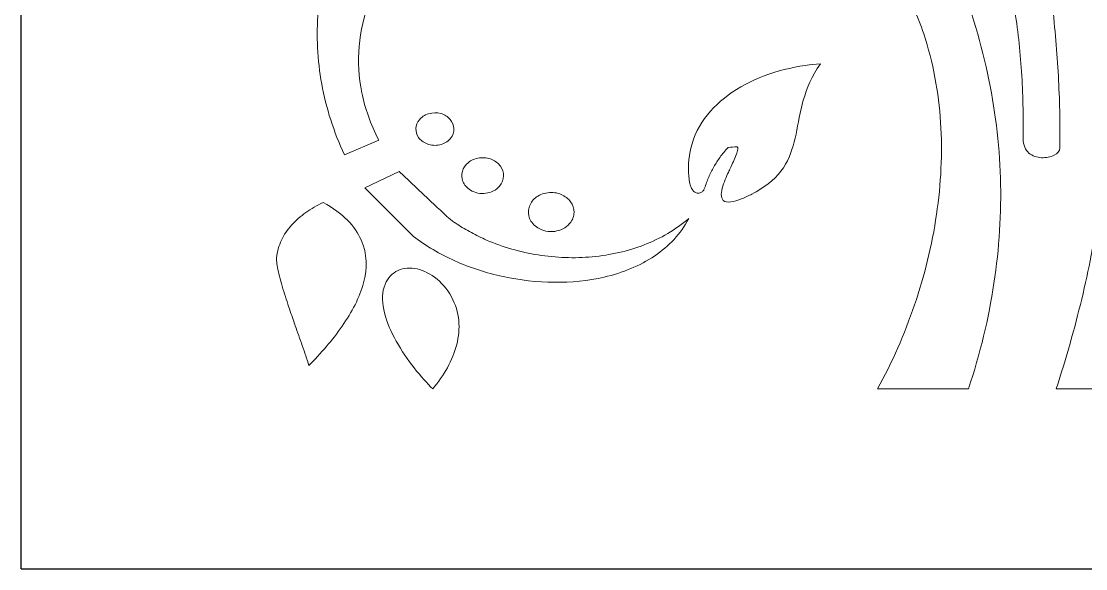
# Model space of a CAD drawing. Header units: inches. Extents: x 13 to 2107, y 1127 to 2787.
# Drawn here: x 974.8 to 1140.6, y 1126.9 to 1212.1 of the extents above; entities that cross this region are included whole.
import ezdxf

# ---------------------------------------------------------------- set-up
doc = ezdxf.new("R2010")
doc.units = ezdxf.units.IN
doc.header["$MEASUREMENT"] = 0
doc.layers.add('Layer 1', color=7, linetype='Continuous')

# ---------------------------------------------------------------- blocks, each defined once
blk = doc.blocks.new('A$C7238d6d6')
at = {"layer": 'Layer 1', "lineweight": 9}
for points, knots in [([(151.33, 164.09), (151.28, 162.12), (151.26, 160.17), (151.26, 158.23), (151.26, 158.23), (151.26, 156.29), (151.27, 154.35), (151.31, 152.42), (151.31, 152.42), (151.35, 150.49), (151.41, 148.55), (151.48, 146.61), (151.48, 146.61), (151.56, 144.67), (151.65, 142.73), (151.77, 140.76), (151.77, 140.76), (151.77, 140.76), (152, 136.94), (152, 136.94), (152, 136.94), (152, 136.94), (152.23, 133.11), (152.23, 133.11), (152.23, 133.11), (152.23, 133.11), (152.46, 129.29), (152.46, 129.29), (152.46, 129.29), (152.46, 129.29), (152.69, 125.46), (152.69, 125.46), (152.69, 125.46), (153.15, 117.78), (153.14, 110.14), (152.69, 102.55), (152.69, 102.55), (152.24, 94.96), (151.34, 87.42), (150.02, 79.95), (150.02, 79.95), (148.7, 72.49), (146.96, 65.09), (144.82, 57.79), (144.82, 57.79), (142.68, 50.49), (140.14, 43.28), (137.23, 36.19), (137.23, 36.19), (136.13, 33.51), (135.12, 30.89), (134.18, 28.28), (134.18, 28.28), (133.23, 25.67), (132.36, 23.08), (131.54, 20.48), (131.54, 20.48), (130.73, 17.87), (129.97, 15.24), (129.25, 12.57), (129.25, 12.57), (128.53, 9.89), (127.86, 7.16), (127.22, 4.34), (127.22, 4.34), (127.22, 4.34), (123.59, 4.34), (123.59, 4.34), (123.59, 4.34), (123.59, 4.34), (119.97, 4.34), (119.97, 4.34), (119.97, 4.34), (119.97, 4.34), (116.35, 4.34), (116.35, 4.34), (116.35, 4.34), (116.35, 4.34), (112.73, 4.34), (112.73, 4.34), (112.73, 4.34), (114.03, 8.95), (115.13, 13.46), (116.04, 17.9), (116.04, 17.9), (116.96, 22.34), (117.67, 26.7), (118.21, 31.03), (118.21, 31.03), (118.74, 35.37), (119.09, 39.66), (119.26, 43.96), (119.26, 43.96), (119.43, 48.26), (119.43, 52.56), (119.25, 56.9), (119.25, 56.9), (119.25, 56.9), (126.27, 56.9), (126.27, 56.9), (126.27, 56.9), (126.38, 54.61), (126.44, 52.33), (126.46, 50.04), (126.46, 50.04), (126.48, 47.76), (126.45, 45.47), (126.38, 43.19), (126.38, 43.19), (126.3, 40.9), (126.19, 38.62), (126.03, 36.34), (126.03, 36.34), (125.86, 34.06), (125.66, 31.79), (125.41, 29.52), (125.41, 29.52), (125.39, 29.39), (125.36, 29.13), (125.33, 28.83), (125.33, 28.83), (125.3, 28.53), (125.28, 28.18), (125.3, 27.87), (125.3, 27.87), (125.32, 27.57), (125.38, 27.31), (125.51, 27.18), (125.51, 27.18), (125.65, 27.05), (125.86, 27.05), (126.18, 27.26), (126.18, 27.26), (126.23, 27.3), (126.27, 27.33), (126.31, 27.37), (126.31, 27.37), (126.35, 27.4), (126.39, 27.44), (126.42, 27.48), (126.42, 27.48), (126.45, 27.51), (126.48, 27.55), (126.52, 27.59), (126.52, 27.59), (126.55, 27.64), (126.58, 27.68), (126.62, 27.73), (126.62, 27.73), (128.82, 32.19), (130.9, 36.84), (132.78, 41.6), (132.78, 41.6), (134.66, 46.37), (136.36, 51.25), (137.81, 56.21), (137.81, 56.21), (139.25, 61.16), (140.45, 66.18), (141.34, 71.21), (141.34, 71.21), (142.23, 76.25), (142.81, 81.3), (143.02, 86.31), (143.02, 86.31), (143.13, 88.89), (143.23, 91.48), (143.31, 94.06), (143.31, 94.06), (143.4, 96.64), (143.48, 99.22), (143.57, 101.8), (143.57, 101.8), (143.65, 104.38), (143.73, 106.96), (143.82, 109.54), (143.82, 109.54), (143.91, 112.12), (144.01, 114.71), (144.12, 117.29), (144.12, 117.29), (144.3, 121.52), (144.52, 125.54), (144.82, 129.44), (144.82, 129.44), (145.11, 133.34), (145.48, 137.13), (145.95, 140.9), (145.95, 140.9), (146.41, 144.67), (146.97, 148.44), (147.67, 152.29), (147.67, 152.29), (148.36, 156.15), (149.17, 160.09), (150.14, 164.23), (150.14, 164.23), (150.18, 164.41), (150.28, 164.53), (150.4, 164.6), (150.4, 164.6), (150.52, 164.67), (150.66, 164.7), (150.8, 164.68), (150.8, 164.68), (150.94, 164.67), (151.08, 164.6), (151.17, 164.5), (151.17, 164.5), (151.27, 164.4), (151.33, 164.26), (151.33, 164.09)], [0, 0, 0, 0, 0.018519, 0.018519, 0.018519, 0.018519, 0.037037, 0.037037, 0.037037, 0.037037, 0.055556, 0.055556, 0.055556, 0.055556, 0.074074, 0.074074, 0.074074, 0.074074, 0.092593, 0.092593, 0.092593, 0.092593, 0.111111, 0.111111, 0.111111, 0.111111, 0.12963, 0.12963, 0.12963, 0.12963, 0.148148, 0.148148, 0.148148, 0.148148, 0.166667, 0.166667, 0.166667, 0.166667, 0.185185, 0.185185, 0.185185, 0.185185, 0.203704, 0.203704, 0.203704, 0.203704, 0.222222, 0.222222, 0.222222, 0.222222, 0.240741, 0.240741, 0.240741, 0.240741, 0.259259, 0.259259, 0.259259, 0.259259, 0.277778, 0.277778, 0.277778, 0.277778, 0.296296, 0.296296, 0.296296, 0.296296, 0.314815, 0.314815, 0.314815, 0.314815, 0.333333, 0.333333, 0.333333, 0.333333, 0.351852, 0.351852, 0.351852, 0.351852, 0.37037, 0.37037, 0.37037, 0.37037, 0.388889, 0.388889, 0.388889, 0.388889, 0.407407, 0.407407, 0.407407, 0.407407, 0.425926, 0.425926, 0.425926, 0.425926, 0.444444, 0.444444, 0.444444, 0.444444, 0.462963, 0.462963, 0.462963, 0.462963, 0.481481, 0.481481, 0.481481, 0.481481, 0.5, 0.5, 0.5, 0.5, 0.518519, 0.518519, 0.518519, 0.518519, 0.537037, 0.537037, 0.537037, 0.537037, 0.555556, 0.555556, 0.555556, 0.555556, 0.574074, 0.574074, 0.574074, 0.574074, 0.592593, 0.592593, 0.592593, 0.592593, 0.611111, 0.611111, 0.611111, 0.611111, 0.62963, 0.62963, 0.62963, 0.62963, 0.648148, 0.648148, 0.648148, 0.648148, 0.666667, 0.666667, 0.666667, 0.666667, 0.685185, 0.685185, 0.685185, 0.685185, 0.703704, 0.703704, 0.703704, 0.703704, 0.722222, 0.722222, 0.722222, 0.722222, 0.740741, 0.740741, 0.740741, 0.740741, 0.759259, 0.759259, 0.759259, 0.759259, 0.777778, 0.777778, 0.777778, 0.777778, 0.796296, 0.796296, 0.796296, 0.796296, 0.814815, 0.814815, 0.814815, 0.814815, 0.833333, 0.833333, 0.833333, 0.833333, 0.851852, 0.851852, 0.851852, 0.851852, 0.87037, 0.87037, 0.87037, 0.87037, 0.888889, 0.888889, 0.888889, 0.888889, 0.907407, 0.907407, 0.907407, 0.907407, 0.925926, 0.925926, 0.925926, 0.925926, 0.944444, 0.944444, 0.944444, 0.944444, 0.962963, 0.962963, 0.962963, 0.962963, 1, 1, 1, 1]), ([(39.47, 94.24), (42.35, 95.27), (45.38, 95.96), (48.46, 96.33), (48.46, 96.33), (51.53, 96.7), (54.67, 96.75), (57.78, 96.49), (57.78, 96.49), (60.89, 96.23), (63.98, 95.67), (66.96, 94.81), (66.96, 94.81), (69.95, 93.95), (72.83, 92.8), (75.53, 91.37), (75.53, 91.37), (75.53, 91.37), (71.2, 86.8), (71.2, 86.8), (71.2, 86.8), (71.2, 86.8), (69.27, 87.84), (69.27, 87.84), (69.27, 87.84), (69.27, 87.84), (68.63, 88.19), (68.63, 88.19), (68.63, 88.19), (66.75, 89.2), (64.75, 90.01), (62.69, 90.63), (62.69, 90.63), (60.63, 91.25), (58.51, 91.68), (56.36, 91.91), (56.36, 91.91), (54.21, 92.13), (52.05, 92.16), (49.9, 92), (49.9, 92), (47.75, 91.83), (45.63, 91.46), (43.58, 90.9), (43.58, 90.9), (41.76, 90.4), (39.97, 89.73), (38.26, 88.89), (38.26, 88.89), (36.55, 88.05), (34.93, 87.04), (33.45, 85.87), (33.45, 85.87), (31.98, 84.7), (30.65, 83.35), (29.52, 81.84), (29.52, 81.84), (28.4, 80.33), (27.48, 78.65), (26.84, 76.8), (26.84, 76.8), (26.71, 76.45), (26.75, 76.05), (26.85, 75.6), (26.85, 75.6), (26.95, 75.15), (27.12, 74.65), (27.24, 74.08), (27.24, 74.08), (27.36, 73.52), (27.44, 72.89), (27.37, 72.19), (27.37, 72.19), (27.3, 71.48), (27.09, 70.71), (26.62, 69.84), (26.62, 69.84), (25.39, 67.55), (24.39, 65.27), (23.66, 62.98), (23.66, 62.98), (22.93, 60.68), (22.47, 58.39), (22.29, 56.07), (22.29, 56.07), (22.1, 53.76), (22.21, 51.43), (22.63, 49.07), (22.63, 49.07), (23.04, 46.71), (23.77, 44.33), (24.83, 41.91), (24.83, 41.91), (24.83, 41.91), (20.38, 39.69), (20.38, 39.69), (20.38, 39.69), (18.98, 43.16), (18, 46.75), (17.43, 50.38), (17.43, 50.38), (16.86, 54.02), (16.71, 57.7), (16.98, 61.34), (16.98, 61.34), (17.25, 64.98), (17.94, 68.59), (19.06, 72.09), (19.06, 72.09), (20.18, 75.58), (21.73, 78.96), (23.71, 82.15), (23.71, 82.15), (24.62, 83.6), (25.66, 84.95), (26.81, 86.17), (26.81, 86.17), (27.96, 87.4), (29.22, 88.52), (30.56, 89.52), (30.56, 89.52), (31.9, 90.53), (33.33, 91.42), (34.82, 92.2), (34.82, 92.2), (36.32, 92.99), (37.87, 93.67), (39.47, 94.24)], [0, 0, 0, 0, 0.030303, 0.030303, 0.030303, 0.030303, 0.060606, 0.060606, 0.060606, 0.060606, 0.090909, 0.090909, 0.090909, 0.090909, 0.121212, 0.121212, 0.121212, 0.121212, 0.151515, 0.151515, 0.151515, 0.151515, 0.181818, 0.181818, 0.181818, 0.181818, 0.212121, 0.212121, 0.212121, 0.212121, 0.242424, 0.242424, 0.242424, 0.242424, 0.272727, 0.272727, 0.272727, 0.272727, 0.30303, 0.30303, 0.30303, 0.30303, 0.333333, 0.333333, 0.333333, 0.333333, 0.363636, 0.363636, 0.363636, 0.363636, 0.393939, 0.393939, 0.393939, 0.393939, 0.424242, 0.424242, 0.424242, 0.424242, 0.454545, 0.454545, 0.454545, 0.454545, 0.484848, 0.484848, 0.484848, 0.484848, 0.515152, 0.515152, 0.515152, 0.515152, 0.545455, 0.545455, 0.545455, 0.545455, 0.575758, 0.575758, 0.575758, 0.575758, 0.606061, 0.606061, 0.606061, 0.606061, 0.636364, 0.636364, 0.636364, 0.636364, 0.666667, 0.666667, 0.666667, 0.666667, 0.69697, 0.69697, 0.69697, 0.69697, 0.727273, 0.727273, 0.727273, 0.727273, 0.757576, 0.757576, 0.757576, 0.757576, 0.787879, 0.787879, 0.787879, 0.787879, 0.818182, 0.818182, 0.818182, 0.818182, 0.848485, 0.848485, 0.848485, 0.848485, 0.878788, 0.878788, 0.878788, 0.878788, 0.909091, 0.909091, 0.909091, 0.909091, 0.939394, 0.939394, 0.939394, 0.939394, 1, 1, 1, 1]), ([(91.87, 85.33), (92.18, 84.8), (92.53, 84.13), (92.87, 83.46), (92.87, 83.46), (93.2, 82.78), (93.53, 82.1), (93.79, 81.56), (93.79, 81.56), (94.04, 81.02), (94.23, 80.63), (94.28, 80.51), (94.28, 80.51), (94.67, 79.66), (95.07, 78.77), (95.47, 77.86), (95.47, 77.86), (95.87, 76.96), (96.27, 76.04), (96.66, 75.11), (96.66, 75.11), (97.06, 74.19), (97.44, 73.26), (97.82, 72.35), (97.82, 72.35), (98.19, 71.43), (98.56, 70.53), (98.9, 69.65), (98.9, 69.65), (98.9, 69.65), (99.08, 69.17), (99.08, 69.17), (99.08, 69.17), (99.08, 69.17), (99.26, 68.7), (99.26, 68.7), (99.26, 68.7), (99.26, 68.7), (99.45, 68.22), (99.45, 68.22), (99.45, 68.22), (99.45, 68.22), (99.63, 67.74), (99.63, 67.74), (99.63, 67.74), (101.45, 62.52), (102.85, 57.28), (103.82, 52.01), (103.82, 52.01), (104.8, 46.75), (105.36, 41.47), (105.5, 36.18), (105.5, 36.18), (105.63, 30.89), (105.35, 25.59), (104.66, 20.28), (104.66, 20.28), (103.97, 14.97), (102.87, 9.65), (101.35, 4.34), (101.35, 4.34), (101.35, 4.34), (98.4, 4.34), (98.4, 4.34), (98.4, 4.34), (98.4, 4.34), (95.46, 4.34), (95.46, 4.34), (95.46, 4.34), (95.46, 4.34), (92.51, 4.34), (92.51, 4.34), (92.51, 4.34), (92.51, 4.34), (89.56, 4.34), (89.56, 4.34), (89.56, 4.34), (91.44, 8.31), (93.05, 12.58), (94.35, 17.01), (94.35, 17.01), (95.65, 21.44), (96.62, 26.04), (97.2, 30.68), (97.2, 30.68), (97.79, 35.31), (97.99, 39.99), (97.73, 44.57), (97.73, 44.57), (97.48, 49.16), (96.77, 53.66), (95.54, 57.94), (95.54, 57.94), (94.76, 60.68), (93.71, 63.26), (92.44, 65.7), (92.44, 65.7), (91.17, 68.14), (89.68, 70.43), (87.99, 72.57), (87.99, 72.57), (86.31, 74.72), (84.44, 76.73), (82.42, 78.6), (82.42, 78.6), (80.4, 80.48), (78.22, 82.22), (75.93, 83.83), (75.93, 83.83), (75.93, 83.83), (80.17, 88.48), (80.17, 88.48), (80.17, 88.48), (80.43, 88.29), (80.78, 87.99), (81.18, 87.65), (81.18, 87.65), (81.95, 86.99), (82.97, 86.09), (83.78, 85.52), (83.78, 85.52), (84.17, 85.23), (84.52, 85.02), (84.77, 84.96), (84.77, 84.96), (84.9, 84.92), (85, 84.92), (85.07, 84.95), (85.07, 84.95), (85.15, 84.97), (85.21, 85.02), (85.24, 85.09), (85.24, 85.09), (85.28, 85.16), (85.29, 85.25), (85.29, 85.35), (85.29, 85.35), (85.29, 85.45), (85.27, 85.56), (85.24, 85.67), (85.24, 85.67), (85.24, 85.67), (82.91, 90.06), (82.91, 90.06), (82.91, 90.06), (82.91, 90.06), (90.66, 86.54), (90.66, 86.54), (90.66, 86.54), (91.31, 86.24), (91.29, 86.34), (91.87, 85.33)], [0, 0, 0, 0, 0.025641, 0.025641, 0.025641, 0.025641, 0.051282, 0.051282, 0.051282, 0.051282, 0.076923, 0.076923, 0.076923, 0.076923, 0.102564, 0.102564, 0.102564, 0.102564, 0.128205, 0.128205, 0.128205, 0.128205, 0.153846, 0.153846, 0.153846, 0.153846, 0.179487, 0.179487, 0.179487, 0.179487, 0.205128, 0.205128, 0.205128, 0.205128, 0.230769, 0.230769, 0.230769, 0.230769, 0.25641, 0.25641, 0.25641, 0.25641, 0.282051, 0.282051, 0.282051, 0.282051, 0.307692, 0.307692, 0.307692, 0.307692, 0.333333, 0.333333, 0.333333, 0.333333, 0.358974, 0.358974, 0.358974, 0.358974, 0.384615, 0.384615, 0.384615, 0.384615, 0.410256, 0.410256, 0.410256, 0.410256, 0.435897, 0.435897, 0.435897, 0.435897, 0.461538, 0.461538, 0.461538, 0.461538, 0.487179, 0.487179, 0.487179, 0.487179, 0.512821, 0.512821, 0.512821, 0.512821, 0.538462, 0.538462, 0.538462, 0.538462, 0.564103, 0.564103, 0.564103, 0.564103, 0.589744, 0.589744, 0.589744, 0.589744, 0.615385, 0.615385, 0.615385, 0.615385, 0.641026, 0.641026, 0.641026, 0.641026, 0.666667, 0.666667, 0.666667, 0.666667, 0.692308, 0.692308, 0.692308, 0.692308, 0.717949, 0.717949, 0.717949, 0.717949, 0.74359, 0.74359, 0.74359, 0.74359, 0.769231, 0.769231, 0.769231, 0.769231, 0.794872, 0.794872, 0.794872, 0.794872, 0.820513, 0.820513, 0.820513, 0.820513, 0.846154, 0.846154, 0.846154, 0.846154, 0.871795, 0.871795, 0.871795, 0.871795, 0.897436, 0.897436, 0.897436, 0.897436, 0.923077, 0.923077, 0.923077, 0.923077, 0.948718, 0.948718, 0.948718, 0.948718, 1, 1, 1, 1]), ([(111.1, 72.42), (111.57, 68.91), (111.97, 65.3), (112.3, 61.69), (112.3, 61.69), (112.63, 58.08), (112.88, 54.46), (113.04, 50.93), (113.04, 50.93), (113.2, 47.4), (113.26, 43.97), (113.2, 40.72), (113.2, 40.72), (113.2, 40.28), (112.9, 39.9), (112.46, 39.63), (112.46, 39.63), (112.01, 39.36), (111.42, 39.22), (110.83, 39.25), (110.83, 39.25), (110.24, 39.28), (109.65, 39.5), (109.2, 39.96), (109.2, 39.96), (108.75, 40.42), (108.45, 41.13), (108.43, 42.15), (108.43, 42.15), (108.48, 45.63), (108.42, 48.98), (108.23, 52.25), (108.23, 52.25), (108.05, 55.52), (107.74, 58.72), (107.3, 61.89), (107.3, 61.89), (106.86, 65.06), (106.3, 68.22), (105.59, 71.42), (105.59, 71.42), (104.89, 74.62), (104.05, 77.86), (103.06, 81.2), (103.06, 81.2), (103.06, 81.2), (109.57, 82.53), (109.57, 82.53), (109.57, 82.53), (110.12, 79.32), (110.64, 75.92), (111.1, 72.42)], [0, 0, 0, 0, 0.071429, 0.071429, 0.071429, 0.071429, 0.142857, 0.142857, 0.142857, 0.142857, 0.214286, 0.214286, 0.214286, 0.214286, 0.285714, 0.285714, 0.285714, 0.285714, 0.357143, 0.357143, 0.357143, 0.357143, 0.428571, 0.428571, 0.428571, 0.428571, 0.5, 0.5, 0.5, 0.5, 0.571429, 0.571429, 0.571429, 0.571429, 0.642857, 0.642857, 0.642857, 0.642857, 0.714286, 0.714286, 0.714286, 0.714286, 0.785714, 0.785714, 0.785714, 0.785714, 0.857143, 0.857143, 0.857143, 0.857143, 1, 1, 1, 1]), ([(65.09, 39.22), (65.3, 41.2), (65.89, 42.98), (66.76, 44.57), (66.76, 44.57), (67.64, 46.15), (68.81, 47.53), (70.18, 48.71), (70.18, 48.71), (71.55, 49.88), (73.13, 50.85), (74.82, 51.6), (74.82, 51.6), (76.52, 52.35), (78.33, 52.88), (80.17, 53.2), (80.17, 53.2), (80.17, 53.2), (80.66, 53.26), (80.66, 53.26), (80.66, 53.26), (80.66, 53.26), (81.15, 53.32), (81.15, 53.32), (81.15, 53.32), (81.15, 53.32), (81.64, 53.39), (81.64, 53.39), (81.64, 53.39), (81.64, 53.39), (82.13, 53.45), (82.13, 53.45), (82.13, 53.45), (81.01, 51.56), (80.36, 49.71), (79.92, 47.93), (79.92, 47.93), (79.49, 46.15), (79.26, 44.44), (78.97, 42.82), (78.97, 42.82), (78.67, 41.21), (78.31, 39.68), (77.61, 38.26), (77.61, 38.26), (76.91, 36.85), (75.87, 35.55), (74.21, 34.38), (74.21, 34.38), (74.01, 34.24), (73.67, 34.01), (73.26, 33.76), (73.26, 33.76), (72.85, 33.51), (72.37, 33.24), (71.89, 33.02), (71.89, 33.02), (71.41, 32.8), (70.93, 32.62), (70.52, 32.56), (70.52, 32.56), (70.1, 32.5), (69.75, 32.56), (69.53, 32.79), (69.53, 32.79), (69.35, 32.99), (69.28, 33.31), (69.28, 33.69), (69.28, 33.69), (69.29, 34.07), (69.37, 34.51), (69.48, 34.96), (69.48, 34.96), (69.6, 35.41), (69.75, 35.86), (69.89, 36.25), (69.89, 36.25), (70.04, 36.65), (70.18, 36.99), (70.27, 37.23), (70.27, 37.23), (70.33, 37.37), (70.43, 37.62), (70.55, 37.92), (70.55, 37.92), (70.67, 38.22), (70.81, 38.57), (70.94, 38.93), (70.94, 38.93), (71.07, 39.28), (71.2, 39.63), (71.29, 39.94), (71.29, 39.94), (71.38, 40.25), (71.44, 40.5), (71.43, 40.66), (71.43, 40.66), (71.43, 40.68), (71.43, 40.71), (71.42, 40.73), (71.42, 40.73), (71.42, 40.76), (71.41, 40.78), (71.41, 40.81), (71.41, 40.81), (71.4, 40.83), (71.39, 40.85), (71.38, 40.87), (71.38, 40.87), (71.37, 40.89), (71.36, 40.9), (71.34, 40.9), (71.34, 40.9), (71.34, 40.9), (71.04, 40.87), (71.04, 40.87), (71.04, 40.87), (71.04, 40.87), (70.75, 40.85), (70.75, 40.85), (70.75, 40.85), (70.75, 40.85), (70.45, 40.82), (70.45, 40.82), (70.45, 40.82), (70.45, 40.82), (70.15, 40.79), (70.15, 40.79), (70.15, 40.79), (69.77, 40.3), (69.43, 39.81), (69.12, 39.33), (69.12, 39.33), (68.82, 38.85), (68.55, 38.36), (68.3, 37.86), (68.3, 37.86), (68.06, 37.37), (67.84, 36.86), (67.65, 36.32), (67.65, 36.32), (67.45, 35.79), (67.27, 35.23), (67.1, 34.63), (67.1, 34.63), (67.08, 34.56), (67.06, 34.5), (67.03, 34.44), (67.03, 34.44), (67.01, 34.39), (66.99, 34.34), (66.96, 34.3), (66.96, 34.3), (66.93, 34.25), (66.89, 34.21), (66.85, 34.17), (66.85, 34.17), (66.81, 34.13), (66.76, 34.09), (66.69, 34.05), (66.69, 34.05), (66.49, 33.91), (66.31, 33.87), (66.15, 33.9), (66.15, 33.9), (65.99, 33.92), (65.85, 34.02), (65.73, 34.15), (65.73, 34.15), (65.61, 34.28), (65.51, 34.45), (65.43, 34.62), (65.43, 34.62), (65.35, 34.8), (65.29, 34.98), (65.25, 35.15), (65.25, 35.15), (65.18, 35.42), (65.13, 35.74), (65.09, 36.09), (65.09, 36.09), (65.05, 36.43), (65.03, 36.8), (65.02, 37.17), (65.02, 37.17), (65.01, 37.54), (65.01, 37.91), (65.03, 38.26), (65.03, 38.26), (65.04, 38.61), (65.06, 38.94), (65.09, 39.22)], [0, 0, 0, 0, 0.020408, 0.020408, 0.020408, 0.020408, 0.040816, 0.040816, 0.040816, 0.040816, 0.061224, 0.061224, 0.061224, 0.061224, 0.081633, 0.081633, 0.081633, 0.081633, 0.102041, 0.102041, 0.102041, 0.102041, 0.122449, 0.122449, 0.122449, 0.122449, 0.142857, 0.142857, 0.142857, 0.142857, 0.163265, 0.163265, 0.163265, 0.163265, 0.183673, 0.183673, 0.183673, 0.183673, 0.204082, 0.204082, 0.204082, 0.204082, 0.22449, 0.22449, 0.22449, 0.22449, 0.244898, 0.244898, 0.244898, 0.244898, 0.265306, 0.265306, 0.265306, 0.265306, 0.285714, 0.285714, 0.285714, 0.285714, 0.306122, 0.306122, 0.306122, 0.306122, 0.326531, 0.326531, 0.326531, 0.326531, 0.346939, 0.346939, 0.346939, 0.346939, 0.367347, 0.367347, 0.367347, 0.367347, 0.387755, 0.387755, 0.387755, 0.387755, 0.408163, 0.408163, 0.408163, 0.408163, 0.428571, 0.428571, 0.428571, 0.428571, 0.44898, 0.44898, 0.44898, 0.44898, 0.469388, 0.469388, 0.469388, 0.469388, 0.489796, 0.489796, 0.489796, 0.489796, 0.510204, 0.510204, 0.510204, 0.510204, 0.530612, 0.530612, 0.530612, 0.530612, 0.55102, 0.55102, 0.55102, 0.55102, 0.571429, 0.571429, 0.571429, 0.571429, 0.591837, 0.591837, 0.591837, 0.591837, 0.612245, 0.612245, 0.612245, 0.612245, 0.632653, 0.632653, 0.632653, 0.632653, 0.653061, 0.653061, 0.653061, 0.653061, 0.673469, 0.673469, 0.673469, 0.673469, 0.693878, 0.693878, 0.693878, 0.693878, 0.714286, 0.714286, 0.714286, 0.714286, 0.734694, 0.734694, 0.734694, 0.734694, 0.755102, 0.755102, 0.755102, 0.755102, 0.77551, 0.77551, 0.77551, 0.77551, 0.795918, 0.795918, 0.795918, 0.795918, 0.816327, 0.816327, 0.816327, 0.816327, 0.836735, 0.836735, 0.836735, 0.836735, 0.857143, 0.857143, 0.857143, 0.857143, 0.877551, 0.877551, 0.877551, 0.877551, 0.897959, 0.897959, 0.897959, 0.897959, 0.918367, 0.918367, 0.918367, 0.918367, 0.938776, 0.938776, 0.938776, 0.938776, 0.959184, 0.959184, 0.959184, 0.959184, 1, 1, 1, 1]), ([(31.28, 45.89), (31.85, 46.09), (32.4, 46.08), (32.88, 45.92), (32.88, 45.92), (33.37, 45.76), (33.78, 45.44), (34.08, 45.04), (34.08, 45.04), (34.38, 44.64), (34.57, 44.16), (34.59, 43.65), (34.59, 43.65), (34.61, 43.14), (34.47, 42.61), (34.11, 42.12), (34.11, 42.12), (33.94, 41.89), (33.73, 41.69), (33.49, 41.53), (33.49, 41.53), (33.26, 41.38), (33.01, 41.26), (32.74, 41.19), (32.74, 41.19), (32.47, 41.12), (32.19, 41.1), (31.92, 41.12), (31.92, 41.12), (31.64, 41.14), (31.36, 41.21), (31.1, 41.33), (31.1, 41.33), (30.6, 41.56), (30.23, 41.91), (29.99, 42.32), (29.99, 42.32), (29.75, 42.74), (29.64, 43.21), (29.66, 43.67), (29.66, 43.67), (29.68, 44.14), (29.83, 44.6), (30.1, 44.99), (30.1, 44.99), (30.37, 45.38), (30.76, 45.7), (31.28, 45.89)], [0, 0, 0, 0, 0.076923, 0.076923, 0.076923, 0.076923, 0.153846, 0.153846, 0.153846, 0.153846, 0.230769, 0.230769, 0.230769, 0.230769, 0.307692, 0.307692, 0.307692, 0.307692, 0.384615, 0.384615, 0.384615, 0.384615, 0.461538, 0.461538, 0.461538, 0.461538, 0.538462, 0.538462, 0.538462, 0.538462, 0.615385, 0.615385, 0.615385, 0.615385, 0.692308, 0.692308, 0.692308, 0.692308, 0.769231, 0.769231, 0.769231, 0.769231, 0.846154, 0.846154, 0.846154, 0.846154, 1, 1, 1, 1]), ([(37.89, 39.22), (38.48, 39.31), (39.03, 39.22), (39.49, 38.99), (39.49, 38.99), (39.96, 38.76), (40.35, 38.39), (40.62, 37.96), (40.62, 37.96), (40.88, 37.53), (41.03, 37.02), (41.03, 36.5), (41.03, 36.5), (41.02, 35.97), (40.86, 35.44), (40.5, 34.95), (40.5, 34.95), (40.28, 34.64), (40.01, 34.4), (39.7, 34.22), (39.7, 34.22), (39.4, 34.04), (39.07, 33.92), (38.73, 33.87), (38.73, 33.87), (38.38, 33.81), (38.03, 33.83), (37.69, 33.91), (37.69, 33.91), (37.35, 33.99), (37.02, 34.14), (36.72, 34.35), (36.72, 34.35), (36.23, 34.71), (35.91, 35.17), (35.75, 35.66), (35.75, 35.66), (35.58, 36.16), (35.56, 36.68), (35.68, 37.18), (35.68, 37.18), (35.8, 37.68), (36.06, 38.14), (36.43, 38.5), (36.43, 38.5), (36.81, 38.87), (37.3, 39.13), (37.89, 39.22)], [0, 0, 0, 0, 0.076923, 0.076923, 0.076923, 0.076923, 0.153846, 0.153846, 0.153846, 0.153846, 0.230769, 0.230769, 0.230769, 0.230769, 0.307692, 0.307692, 0.307692, 0.307692, 0.384615, 0.384615, 0.384615, 0.384615, 0.461538, 0.461538, 0.461538, 0.461538, 0.538462, 0.538462, 0.538462, 0.538462, 0.615385, 0.615385, 0.615385, 0.615385, 0.692308, 0.692308, 0.692308, 0.692308, 0.769231, 0.769231, 0.769231, 0.769231, 0.846154, 0.846154, 0.846154, 0.846154, 1, 1, 1, 1]), ([(38.82, 26.81), (40.92, 25.74), (43.19, 24.99), (45.51, 24.56), (45.51, 24.56), (47.83, 24.13), (50.21, 24.03), (52.54, 24.28), (52.54, 24.28), (54.87, 24.53), (57.14, 25.12), (59.27, 26.08), (59.27, 26.08), (61.39, 27.04), (63.36, 28.37), (65.07, 30.08), (65.07, 30.08), (64.54, 28.92), (63.89, 27.86), (63.14, 26.91), (63.14, 26.91), (62.39, 25.96), (61.54, 25.12), (60.6, 24.39), (60.6, 24.39), (59.66, 23.65), (58.63, 23.02), (57.54, 22.49), (57.54, 22.49), (56.44, 21.96), (55.28, 21.54), (54.07, 21.22), (54.07, 21.22), (51.99, 20.66), (49.8, 20.4), (47.59, 20.43), (47.59, 20.43), (45.38, 20.45), (43.14, 20.74), (40.96, 21.29), (40.96, 21.29), (38.79, 21.84), (36.68, 22.64), (34.71, 23.66), (34.71, 23.66), (32.74, 24.68), (30.92, 25.93), (29.32, 27.37), (29.32, 27.37), (29.32, 27.37), (27.75, 29.21), (27.75, 29.21), (27.75, 29.21), (27.75, 29.21), (26.17, 31.04), (26.17, 31.04), (26.17, 31.04), (26.17, 31.04), (24.6, 32.88), (24.6, 32.88), (24.6, 32.88), (24.6, 32.88), (23.02, 34.71), (23.02, 34.71), (23.02, 34.71), (23.02, 34.71), (27.48, 37.17), (27.48, 37.17), (27.48, 37.17), (27.48, 37.17), (28.72, 35.82), (28.72, 35.82), (28.72, 35.82), (28.72, 35.82), (29.96, 34.46), (29.96, 34.46), (29.96, 34.46), (29.96, 34.46), (31.19, 33.1), (31.19, 33.1), (31.19, 33.1), (31.19, 33.1), (32.43, 31.75), (32.43, 31.75), (32.43, 31.75), (32.43, 31.75), (32.84, 31.3), (32.84, 31.3), (32.84, 31.3), (32.84, 31.3), (33.26, 30.84), (33.26, 30.84), (33.26, 30.84), (33.26, 30.84), (33.67, 30.39), (33.67, 30.39), (33.67, 30.39), (33.67, 30.39), (34.08, 29.94), (34.08, 29.94), (34.08, 29.94), (34.16, 29.88), (34.23, 29.82), (34.31, 29.75), (34.31, 29.75), (34.38, 29.69), (34.46, 29.63), (34.53, 29.57), (34.53, 29.57), (34.61, 29.51), (34.68, 29.45), (34.76, 29.39), (34.76, 29.39), (34.83, 29.33), (34.91, 29.27), (34.99, 29.22), (34.99, 29.22), (35.29, 28.99), (35.59, 28.76), (35.9, 28.55), (35.9, 28.55), (36.21, 28.33), (36.53, 28.13), (36.85, 27.93), (36.85, 27.93), (37.17, 27.72), (37.49, 27.53), (37.82, 27.35), (37.82, 27.35), (38.15, 27.16), (38.48, 26.98), (38.82, 26.81)], [0, 0, 0, 0, 0.029412, 0.029412, 0.029412, 0.029412, 0.058824, 0.058824, 0.058824, 0.058824, 0.088235, 0.088235, 0.088235, 0.088235, 0.117647, 0.117647, 0.117647, 0.117647, 0.147059, 0.147059, 0.147059, 0.147059, 0.176471, 0.176471, 0.176471, 0.176471, 0.205882, 0.205882, 0.205882, 0.205882, 0.235294, 0.235294, 0.235294, 0.235294, 0.264706, 0.264706, 0.264706, 0.264706, 0.294118, 0.294118, 0.294118, 0.294118, 0.323529, 0.323529, 0.323529, 0.323529, 0.352941, 0.352941, 0.352941, 0.352941, 0.382353, 0.382353, 0.382353, 0.382353, 0.411765, 0.411765, 0.411765, 0.411765, 0.441176, 0.441176, 0.441176, 0.441176, 0.470588, 0.470588, 0.470588, 0.470588, 0.5, 0.5, 0.5, 0.5, 0.529412, 0.529412, 0.529412, 0.529412, 0.558824, 0.558824, 0.558824, 0.558824, 0.588235, 0.588235, 0.588235, 0.588235, 0.617647, 0.617647, 0.617647, 0.617647, 0.647059, 0.647059, 0.647059, 0.647059, 0.676471, 0.676471, 0.676471, 0.676471, 0.705882, 0.705882, 0.705882, 0.705882, 0.735294, 0.735294, 0.735294, 0.735294, 0.764706, 0.764706, 0.764706, 0.764706, 0.794118, 0.794118, 0.794118, 0.794118, 0.823529, 0.823529, 0.823529, 0.823529, 0.852941, 0.852941, 0.852941, 0.852941, 0.882353, 0.882353, 0.882353, 0.882353, 0.911765, 0.911765, 0.911765, 0.911765, 0.941176, 0.941176, 0.941176, 0.941176, 1, 1, 1, 1]), ([(45.47, 28.65), (44.94, 29.04), (44.59, 29.54), (44.41, 30.08), (44.41, 30.08), (44.23, 30.62), (44.21, 31.19), (44.34, 31.73), (44.34, 31.73), (44.47, 32.28), (44.75, 32.78), (45.16, 33.18), (45.16, 33.18), (45.57, 33.57), (46.1, 33.86), (46.75, 33.96), (46.75, 33.96), (47.4, 34.06), (47.99, 33.95), (48.5, 33.7), (48.5, 33.7), (49.01, 33.45), (49.43, 33.06), (49.72, 32.58), (49.72, 32.58), (50.02, 32.11), (50.18, 31.56), (50.17, 30.99), (50.17, 30.99), (50.17, 30.42), (49.99, 29.83), (49.6, 29.3), (49.6, 29.3), (49.36, 28.97), (49.06, 28.7), (48.73, 28.5), (48.73, 28.5), (48.4, 28.31), (48.04, 28.18), (47.66, 28.12), (47.66, 28.12), (47.29, 28.06), (46.9, 28.07), (46.53, 28.16), (46.53, 28.16), (46.16, 28.25), (45.8, 28.41), (45.47, 28.65)], [0, 0, 0, 0, 0.076923, 0.076923, 0.076923, 0.076923, 0.153846, 0.153846, 0.153846, 0.153846, 0.230769, 0.230769, 0.230769, 0.230769, 0.307692, 0.307692, 0.307692, 0.307692, 0.384615, 0.384615, 0.384615, 0.384615, 0.461538, 0.461538, 0.461538, 0.461538, 0.538462, 0.538462, 0.538462, 0.538462, 0.615385, 0.615385, 0.615385, 0.615385, 0.692308, 0.692308, 0.692308, 0.692308, 0.769231, 0.769231, 0.769231, 0.769231, 0.846154, 0.846154, 0.846154, 0.846154, 1, 1, 1, 1]), ([(17.61, 32.5), (20.21, 30.82), (21.77, 28.89), (22.55, 26.82), (22.55, 26.82), (23.34, 24.75), (23.36, 22.56), (22.86, 20.34), (22.86, 20.34), (22.36, 18.13), (21.34, 15.91), (20.07, 13.78), (20.07, 13.78), (18.8, 11.66), (17.28, 9.65), (15.76, 7.85), (15.76, 7.85), (15.64, 8.33), (15.51, 8.83), (15.36, 9.33), (15.36, 9.33), (15.22, 9.84), (15.07, 10.35), (14.91, 10.86), (14.91, 10.86), (14.76, 11.37), (14.6, 11.88), (14.45, 12.38), (14.45, 12.38), (14.29, 12.89), (14.14, 13.38), (14, 13.86), (14, 13.86), (13.85, 14.36), (13.61, 15.14), (13.34, 16.06), (13.34, 16.06), (13.08, 16.97), (12.78, 18.02), (12.5, 19.06), (12.5, 19.06), (12.23, 20.1), (11.98, 21.14), (11.8, 22.03), (11.8, 22.03), (11.63, 22.92), (11.54, 23.66), (11.57, 24.12), (11.57, 24.12), (11.65, 25.07), (11.87, 25.96), (12.2, 26.78), (12.2, 26.78), (12.53, 27.6), (12.98, 28.36), (13.52, 29.06), (13.52, 29.06), (14.06, 29.76), (14.69, 30.39), (15.38, 30.97), (15.38, 30.97), (16.07, 31.54), (16.82, 32.05), (17.61, 32.5)], [0, 0, 0, 0, 0.058824, 0.058824, 0.058824, 0.058824, 0.117647, 0.117647, 0.117647, 0.117647, 0.176471, 0.176471, 0.176471, 0.176471, 0.235294, 0.235294, 0.235294, 0.235294, 0.294118, 0.294118, 0.294118, 0.294118, 0.352941, 0.352941, 0.352941, 0.352941, 0.411765, 0.411765, 0.411765, 0.411765, 0.470588, 0.470588, 0.470588, 0.470588, 0.529412, 0.529412, 0.529412, 0.529412, 0.588235, 0.588235, 0.588235, 0.588235, 0.647059, 0.647059, 0.647059, 0.647059, 0.705882, 0.705882, 0.705882, 0.705882, 0.764706, 0.764706, 0.764706, 0.764706, 0.823529, 0.823529, 0.823529, 0.823529, 0.882353, 0.882353, 0.882353, 0.882353, 1, 1, 1, 1]), ([(34.26, 18.23), (34.81, 17.06), (35.11, 15.85), (35.21, 14.64), (35.21, 14.64), (35.31, 13.43), (35.21, 12.21), (34.94, 11.02), (34.94, 11.02), (34.68, 9.82), (34.26, 8.65), (33.73, 7.53), (33.73, 7.53), (33.2, 6.41), (32.55, 5.33), (31.84, 4.34), (31.84, 4.34), (31.1, 5.16), (30.26, 6.25), (29.43, 7.48), (29.43, 7.48), (28.6, 8.71), (27.79, 10.1), (27.11, 11.52), (27.11, 11.52), (26.43, 12.94), (25.88, 14.41), (25.57, 15.81), (25.57, 15.81), (25.27, 17.2), (25.21, 18.53), (25.52, 19.69), (25.52, 19.69), (25.82, 20.82), (26.37, 21.6), (27.06, 22.06), (27.06, 22.06), (27.76, 22.52), (28.6, 22.66), (29.47, 22.51), (29.47, 22.51), (30.34, 22.35), (31.25, 21.9), (32.08, 21.18), (32.08, 21.18), (32.92, 20.46), (33.68, 19.47), (34.26, 18.23)], [0, 0, 0, 0, 0.076923, 0.076923, 0.076923, 0.076923, 0.153846, 0.153846, 0.153846, 0.153846, 0.230769, 0.230769, 0.230769, 0.230769, 0.307692, 0.307692, 0.307692, 0.307692, 0.384615, 0.384615, 0.384615, 0.384615, 0.461538, 0.461538, 0.461538, 0.461538, 0.538462, 0.538462, 0.538462, 0.538462, 0.615385, 0.615385, 0.615385, 0.615385, 0.692308, 0.692308, 0.692308, 0.692308, 0.769231, 0.769231, 0.769231, 0.769231, 0.846154, 0.846154, 0.846154, 0.846154, 1, 1, 1, 1])]:
    blk.add_open_spline(points, degree=3, knots=knots, dxfattribs=at)

msp = doc.modelspace()

# ---------------------------------------------------------------- linework, layer by layer
for q in [(974.82, 1841.94), (1274.82, 1126.94)]:
    msp.add_line((974.82, 1126.94), q)

# ---------------------------------------------------------------- block references
at = {"xscale": 1.199999999999999, "yscale": 1.03}
msp.add_blockref('A$C7238d6d6', (1000.68, 1150.47), dxfattribs=at)

doc.saveas('drawing.dxf')
